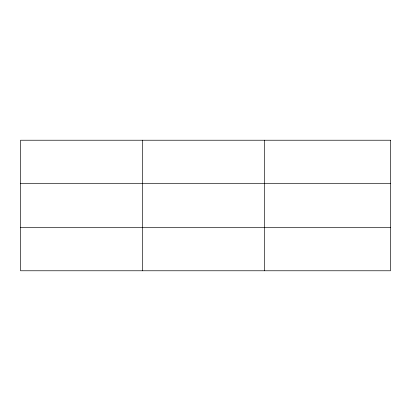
<?xml version="1.0" encoding="UTF-8"?>
<svg xmlns="http://www.w3.org/2000/svg" width="411" height="411" viewBox="0 0 411 411"><rect width="100%" height="100%" fill="white"/><g stroke="black" fill="none" stroke-linecap="round" stroke-linejoin="round"><path stroke-width="0.62" d="M142.617 270.772L142.617 140.228M264.684 270.772L264.684 140.228M20.55 183.306L390.45 183.306M20.55 227.694L390.45 227.694M390.45 140.228L390.45 270.772L20.55 270.772L20.55 140.228L390.45 140.228"/></g></svg>
